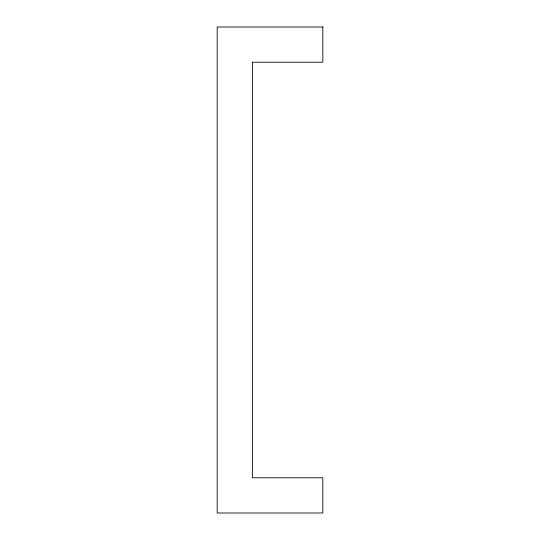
<?xml version="1.0" encoding="UTF-8"?>
<svg xmlns="http://www.w3.org/2000/svg" width="540" height="540" viewBox="0 0 540 540"><rect width="100%" height="100%" fill="white"/><g stroke="black" fill="none" stroke-linecap="round" stroke-linejoin="round"><path stroke-width="0.81" d="M322.826 27L217.175 27L217.175 513L322.826 513L322.826 477.785L252.389 477.785L252.389 62.215L322.826 62.215L322.826 27"/></g></svg>
